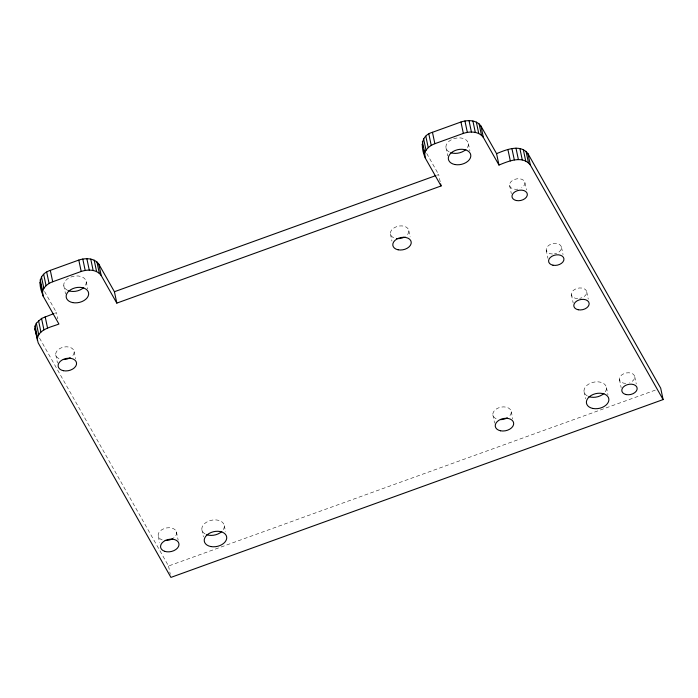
<?xml version="1.0" encoding="UTF-8"?>
<svg xmlns="http://www.w3.org/2000/svg" width="698" height="698" viewBox="0 0 698 698"><rect width="100%" height="100%" fill="white"/><g stroke="black" fill="none" stroke-linecap="round" stroke-linejoin="round"><path stroke-width="0.52" stroke-dasharray="3.49 2.62" d="M54.627 313.323L56.521 312.643L57.829 318.855M436.625 175.311L438.667 174.57L440.194 181.82M39.524 338.068L168.532 565.999L655.57 390.034M426.705 153.429L438.667 174.57M44.55 291.502L56.521 312.643M634.744 376.737L636.271 383.987M619.405 379.398L621.159 387.687M586.73 291.912L588.266 299.163M606.44 387.565L607.967 394.824M561.524 247.371L563.05 254.63M571.4 294.573L573.145 302.862M584.017 391.578L585.552 398.828M546.194 250.032L547.939 258.321M524.913 182.693L526.449 189.943M509.584 185.354L511.329 193.643M468.375 143.622L469.902 150.881M511.259 411.654L512.786 418.913M445.952 147.636L447.697 155.924M492.849 414.848L494.603 423.136M408.81 230.654L410.119 236.875M390.409 233.847L391.936 241.107M224.285 525.638L225.602 531.859M201.87 529.651L203.397 536.902M176.428 531.832L178.173 540.121M168.532 565.999L170.277 574.288M158.306 536.369L159.624 542.59M86.22 281.695L87.747 288.946M63.797 285.7L65.542 293.998M74.136 351.574L75.663 358.824M55.735 354.767L57.48 363.056M587.315 395.932A11.395 7.565 -11.9 0 1 586.782 385.488A11.395 7.565 -11.9 0 1 602.165 382.74A11.395 7.565 -11.9 0 1 604.485 392.861M449.242 151.989A11.395 7.565 -11.9 0 1 448.291 141.938A11.395 7.565 -11.9 0 1 463.018 138.413A11.395 7.565 -11.9 0 1 467.39 147.644M67.819 290.42A11.395 7.565 -11.9 0 1 65.752 280.413A11.395 7.565 -11.9 0 1 80.584 276.408A11.395 7.565 -11.9 0 1 85.235 285.718M205.16 534.005A11.395 7.565 -11.9 0 1 204.209 523.954A11.395 7.565 -11.9 0 1 218.936 520.429A11.395 7.565 -11.9 0 1 223.308 529.66M496.104 418.739A9.344 6.203 -11.9 0 1 494.995 410.023A9.344 6.203 -11.9 0 1 508.004 407.763A9.344 6.203 -11.9 0 1 509.112 416.488M393.655 237.739A9.344 6.203 -11.9 0 1 392.904 228.708A9.344 6.203 -11.9 0 1 406.341 227.173A9.344 6.203 -11.9 0 1 405.529 236.395M58.981 358.659A9.344 6.203 -11.9 0 1 57.873 349.934A9.344 6.203 -11.9 0 1 70.891 347.683A9.344 6.203 -11.9 0 1 71.999 356.399M162.233 539.92A9.344 6.203 -11.9 0 1 160.165 531.004A9.344 6.203 -11.9 0 1 173.75 528.822A9.344 6.203 -11.9 0 1 173.453 538.123M517.899 189.158A7.791 5.174 -11.9 0 1 509.819 183.513A7.791 5.174 -11.9 0 1 521.676 179.229A7.791 5.174 -11.9 0 1 521.65 187.806M552.502 254.011A7.791 5.174 -11.9 0 1 547.564 246.42A7.791 5.174 -11.9 0 1 560.529 245.33A7.791 5.174 -11.9 0 1 554.509 253.845M577.708 298.552A7.791 5.174 -11.9 0 1 572.77 290.953A7.791 5.174 -11.9 0 1 585.744 289.862A7.791 5.174 -11.9 0 1 579.715 298.378M625.722 383.377A7.791 5.174 -11.9 0 1 620.426 376.205A7.791 5.174 -11.9 0 1 632.981 374.032A7.791 5.174 -11.9 0 1 629.692 382.687"/><path stroke-width="1.05" d="M37.299 340.231C37.395 329.325 51.146 327.144 58.92 324.038L43.311 296.467C40.074 289.836 46.888 283.685 52.708 281.765L81.195 271.47C87.8 269.236 96.839 269.236 101.21 275.544L116.819 303.115L441.075 185.965L425.466 158.394C421.034 148.473 419.786 135.796 432.455 132.297L460.942 122.002C467.555 119.768 476.586 119.768 480.966 126.076L496.575 153.647C505.806 149.878 520.254 143.622 527.941 153.621L660.701 388.175L663.1 399.579L170.931 577.394L38.172 342.84L34.9 328.828L35.092 326.036L36.322 323.244L41.54 318.436L53.676 313.664M42.438 293.858C38.224 283.894 39.018 273.886 50.3 270.37L78.795 260.075C85.4 257.841 94.431 257.841 98.811 264.149L114.42 291.72L116.819 303.115M424.593 155.785L424.777 152.993L422.377 141.589M424.777 152.993C426.225 148.342 430.509 145.376 434.863 143.692L463.35 133.405C469.955 131.163 478.985 131.172 483.365 137.48L498.974 165.051C508.214 161.282 522.662 155.017 530.34 165.025L663.1 399.579M114.42 291.72L435.604 175.678M422.185 144.39L423.067 146.999M40.039 282.454L40.912 285.072M34.9 328.828L37.299 338.696M527.941 153.621L530.34 165.025M526.065 151.379L528.465 162.774M523.317 149.642L525.716 161.037M519.879 148.543L522.279 159.938M515.988 148.151L518.387 159.545M511.904 148.491L514.313 159.894M507.917 149.547L510.325 160.95M496.575 153.647L498.974 165.051M480.966 126.076L483.365 137.48M479.09 123.825L481.489 135.229M476.341 122.098L478.741 133.493M472.904 120.998L475.303 132.393M469.012 120.606L471.412 132.001M464.929 120.946L467.337 132.35M460.942 122.002L463.35 133.405M432.455 132.297L434.863 143.692M440.639 183.897L441.075 185.965M428.834 133.99L431.233 145.393M425.815 136.206L428.214 147.61M423.616 138.806L426.016 150.201M423.721 150.105L425.466 158.394M98.811 264.149L101.21 275.544M96.935 261.898L99.334 273.302M94.186 260.162L96.586 271.566M90.749 259.063L93.148 270.466M86.857 258.679L89.257 270.074M82.783 259.019L85.182 270.414M78.795 260.075L81.195 271.47M50.3 270.37L52.708 281.765M46.679 272.063L49.078 283.458M43.66 274.279L46.068 285.683M41.461 276.87L43.861 288.274M40.222 279.662L42.622 291.057M41.13 286.101L43.311 296.467M45.169 316.744L47.569 328.139M41.54 318.436L43.948 329.831M38.53 320.652L40.929 332.056M36.322 323.244L38.73 334.647M35.092 326.036L37.491 337.439M603.892 393.463A11.395 7.565 -11.9 0 1 588.824 396.612M465.828 149.52A11.395 7.565 -11.9 0 1 450.751 152.661M83.673 287.593A11.395 7.565 -11.9 0 1 68.596 290.734M221.746 531.536A11.395 7.565 -11.9 0 1 206.669 534.677M507.333 417.797A9.344 6.203 -11.9 0 1 500.431 419.62M404.212 237.172A9.344 6.203 -11.9 0 1 396.429 238.515M70.219 357.716A9.344 6.203 -11.9 0 1 63.309 359.54M172.825 538.533A9.344 6.203 -11.9 0 1 165.173 540.453M592.934 408.47A11.395 7.565 -11.9 0 0 608.848 398.968A11.395 7.565 -11.9 0 0 591.127 395.478A11.395 7.565 -11.9 0 0 592.934 408.47M72.705 302.6A11.395 7.565 -11.9 0 0 88.62 293.099A11.395 7.565 -11.9 0 0 70.899 289.6A11.395 7.565 -11.9 0 0 72.705 302.6M454.86 164.527A11.395 7.565 -11.9 0 0 470.775 155.026A11.395 7.565 -11.9 0 0 453.054 151.536A11.395 7.565 -11.9 0 0 454.86 164.527M210.779 546.543A11.395 7.565 -11.9 0 0 226.693 537.041A11.395 7.565 -11.9 0 0 208.972 533.542A11.395 7.565 -11.9 0 0 210.779 546.543M500.536 430.788A9.344 6.203 -11.9 0 0 513.658 423.058A9.344 6.203 -11.9 0 0 499.175 420.109A9.344 6.203 -11.9 0 0 500.536 430.788M398.087 249.788A9.344 6.203 -11.9 0 0 411.209 242.058A9.344 6.203 -11.9 0 0 396.734 239.109A9.344 6.203 -11.9 0 0 398.087 249.788M63.413 370.708A9.344 6.203 -11.9 0 0 76.536 362.969A9.344 6.203 -11.9 0 0 62.061 360.028A9.344 6.203 -11.9 0 0 63.413 370.708M164.641 551.315A9.344 6.203 -11.9 0 0 178.985 544.841A9.344 6.203 -11.9 0 0 165.688 540.339A9.344 6.203 -11.9 0 0 164.641 551.315M516.38 200.535A7.791 5.174 -11.9 0 0 527.322 194.088A7.791 5.174 -11.9 0 0 515.255 191.636A7.791 5.174 -11.9 0 0 516.38 200.535M552.99 265.214A7.791 5.174 -11.9 0 0 563.932 258.775A7.791 5.174 -11.9 0 0 551.865 256.314A7.791 5.174 -11.9 0 0 552.99 265.214M578.197 309.755A7.791 5.174 -11.9 0 0 589.138 303.307A7.791 5.174 -11.9 0 0 577.072 300.855A7.791 5.174 -11.9 0 0 578.197 309.755M626.211 394.579A7.791 5.174 -11.9 0 0 637.143 388.132A7.791 5.174 -11.9 0 0 625.076 385.68A7.791 5.174 -11.9 0 0 626.211 394.579"/></g></svg>
